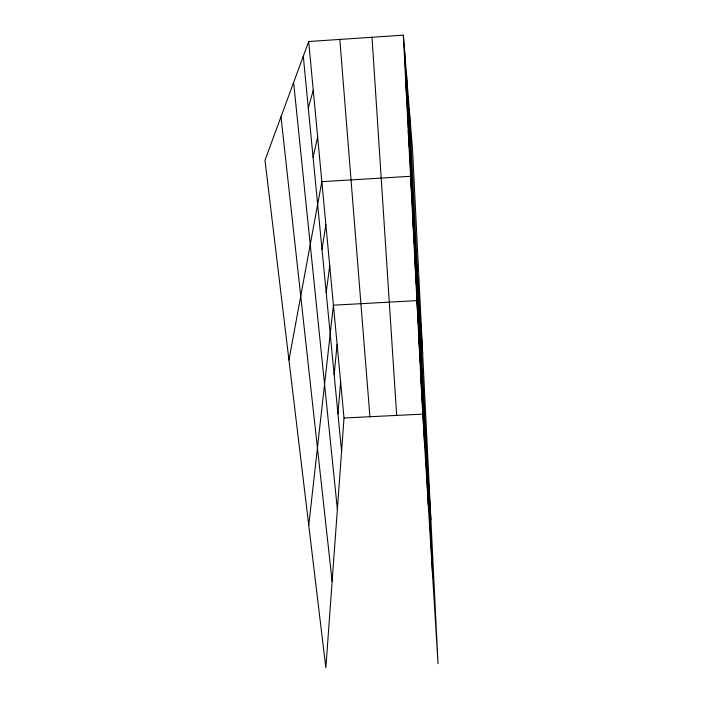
<?xml version="1.0" encoding="UTF-8"?>
<svg xmlns="http://www.w3.org/2000/svg" width="703" height="703" viewBox="0 0 703 703"><rect width="100%" height="100%" fill="white"/><g stroke="black" fill="none" stroke-linecap="round" stroke-linejoin="round"><path stroke-width="1.05" d="M308.687 41.521L344.013 418.004L325.849 667.85L264.987 160.302L308.687 41.521L403.346 35.15L412.643 151.189L438.013 663.658L422.714 414.129L403.346 35.15M337.95 413.882L340.63 381.87M334.162 374.769L337.097 344.294M308.749 525.22L333.433 305.19L416.914 300.629L430.895 519.825M326.201 292.615L329.725 265.672M322.018 249.477L325.858 224.538M288.942 360.094L321.842 181.664L410.561 176.295L422.644 353.126M313.081 157.261L317.642 136.953M308.301 107.91L313.266 90.283M344.013 418.004L422.714 414.129M280.998 116.786L332.132 581.495M293.617 82.479L337.378 509.341M303.283 56.196L341.588 451.423M339.83 39.421L369.919 416.73M405.859 84.272L407.151 101.575M408.258 131.276L409.682 151.294M412.766 219.45L414.41 244.178M414.884 260.866L416.615 287.624M372.019 37.259L396.677 415.411M418.926 339.98L420.825 370.323M420.851 377.783L422.837 409.691M406.545 75.098L428.303 505.264M404.497 49.465L424.753 447.459M409.234 108.605L432.723 577.33"/></g></svg>
